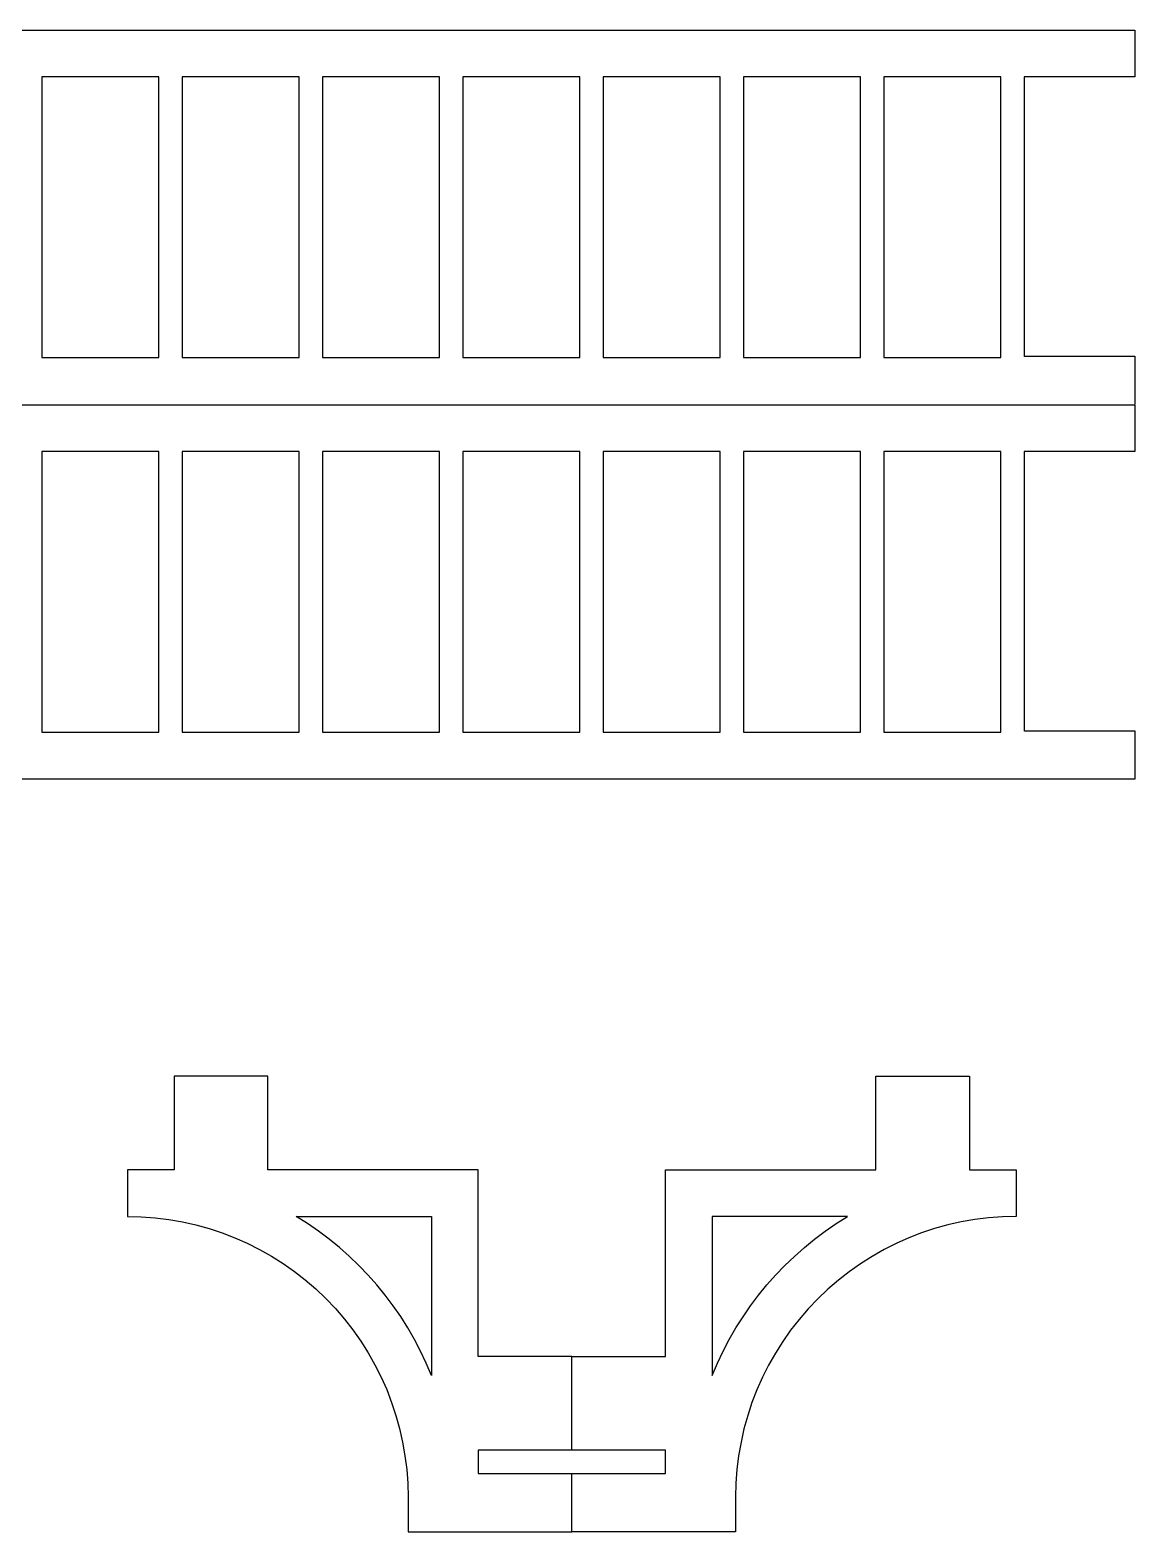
# Model space of a CAD drawing. Header units: millimetres. Extents: x 132 to 771, y 404 to 944.
# Drawn here: x 330.7 to 378, y 403.5 to 467.8 of the extents above; entities that cross this region are included whole.
import ezdxf

# ---------------------------------------------------------------- set-up
doc = ezdxf.new("R2010")
doc.units = ezdxf.units.MM
doc.header["$MEASUREMENT"] = 0
doc.layers.get('0').update_dxf_attribs({"linetype": 'CONTINUOUS', "true_color": 0xffffff})

msp = doc.modelspace()

# ---------------------------------------------------------------- linework, layer by layer
at = {"color": 7, "linetype": 'Continuous', "true_color": 0xffffff}
for points in [[(327.002, 467.767), (332.227, 467.767), (337.367, 467.767), (339.895, 467.767), (342.387, 467.767), (344.835, 467.767), (347.24, 467.767), (349.592, 467.767), (351.887, 467.767), (354.12, 467.767), (356.287, 467.767), (358.382, 467.767), (360.4, 467.767), (362.335, 467.767), (364.182, 467.767), (365.935, 467.767), (367.592, 467.767), (369.147, 467.767), (370.592, 467.767), (371.925, 467.767), (373.14, 467.767), (374.23, 467.767), (375.192, 467.767), (376.02, 467.767), (376.71, 467.767), (377.255, 467.767), (377.65, 467.767), (377.89, 467.767), (377.952, 467.767), (377.972, 467.767), (377.972, 467.745), (377.972, 467.682), (377.972, 467.582), (377.972, 467.455), (377.972, 467.302), (377.972, 467.135), (377.972, 466.767), (377.972, 466.4), (377.972, 466.232), (377.972, 466.08), (377.972, 465.952), (377.972, 465.852), (377.972, 465.79), (377.972, 465.767), (377.96, 465.767), (377.92, 465.767), (377.855, 465.767), (377.77, 465.767), (377.662, 465.767), (377.535, 465.767), (377.392, 465.767), (377.232, 465.767), (376.875, 465.767), (376.475, 465.767), (376.047, 465.767), (375.605, 465.767), (375.162, 465.767), (374.735, 465.767), (374.335, 465.767), (373.977, 465.767), (373.817, 465.767), (373.675, 465.767), (373.547, 465.767), (373.44, 465.767), (373.355, 465.767), (373.29, 465.767), (373.25, 465.767), (373.237, 465.767), (373.237, 465.76), (373.237, 465.732), (373.237, 465.69), (373.237, 465.632), (373.237, 465.56), (373.237, 465.472), (373.237, 465.255), (373.237, 464.982), (373.237, 464.665), (373.237, 464.302), (373.237, 463.9), (373.237, 463.465), (373.237, 462.997), (373.237, 462.502), (373.237, 461.987), (373.237, 461.455), (373.237, 460.907), (373.237, 459.795), (373.237, 458.68), (373.237, 458.132), (373.237, 457.6), (373.237, 457.082), (373.237, 456.59), (373.237, 456.122), (373.237, 455.685), (373.237, 455.282), (373.237, 454.92), (373.237, 454.6), (373.237, 454.33), (373.237, 454.11), (373.237, 454.022), (373.237, 453.947), (373.237, 453.89), (373.237, 453.847), (373.237, 453.822), (373.237, 453.812), (373.25, 453.822), (373.29, 453.822), (373.355, 453.822), (373.44, 453.822), (373.547, 453.822), (373.675, 453.822), (373.817, 453.822), (373.977, 453.822), (374.335, 453.822), (374.735, 453.822), (375.162, 453.822), (375.605, 453.822), (376.047, 453.822), (376.475, 453.822), (376.875, 453.822), (377.232, 453.822), (377.392, 453.822), (377.535, 453.822), (377.662, 453.822), (377.77, 453.822), (377.855, 453.822), (377.92, 453.822), (377.96, 453.822), (377.972, 453.822), (377.972, 453.8), (377.972, 453.735), (377.972, 453.632), (377.972, 453.502), (377.972, 453.345), (377.972, 453.172), (377.972, 452.795), (377.972, 452.417), (377.972, 452.245), (377.972, 452.087), (377.972, 451.957), (377.972, 451.855), (377.972, 451.79), (377.972, 451.767)], [(336.237, 465.767), (336.222, 465.767), (336.182, 465.767), (336.115, 465.767), (336.022, 465.767), (335.91, 465.767), (335.775, 465.767), (335.625, 465.767), (335.457, 465.767), (335.077, 465.767), (334.655, 465.767), (334.205, 465.767), (333.737, 465.767), (333.27, 465.767), (332.82, 465.767), (332.397, 465.767), (332.02, 465.767), (331.85, 465.767), (331.7, 465.767), (331.565, 465.767), (331.452, 465.767), (331.36, 465.767), (331.292, 465.767), (331.252, 465.767), (331.237, 465.767), (331.237, 465.76), (331.237, 465.732), (331.237, 465.69), (331.237, 465.632), (331.237, 465.56), (331.237, 465.47), (331.237, 465.252), (331.237, 464.98), (331.237, 464.66), (331.237, 464.295), (331.237, 463.892), (331.237, 463.455), (331.237, 462.985), (331.237, 462.487), (331.237, 461.97), (331.237, 461.435), (331.237, 460.887), (331.237, 459.767), (331.237, 458.647), (331.237, 458.1), (331.237, 457.565), (331.237, 457.047), (331.237, 456.55), (331.237, 456.08), (331.237, 455.642), (331.237, 455.24), (331.237, 454.875), (331.237, 454.555), (331.237, 454.282), (331.237, 454.065), (331.237, 453.975), (331.237, 453.902), (331.237, 453.845), (331.237, 453.802), (331.237, 453.775), (331.237, 453.767), (331.252, 453.767), (331.292, 453.767), (331.36, 453.767), (331.452, 453.767), (331.565, 453.767), (331.7, 453.767), (331.85, 453.767), (332.02, 453.767), (332.397, 453.767), (332.82, 453.767), (333.27, 453.767), (333.737, 453.767), (334.205, 453.767), (334.655, 453.767), (335.077, 453.767), (335.457, 453.767), (335.625, 453.767), (335.775, 453.767), (335.91, 453.767), (336.022, 453.767), (336.115, 453.767), (336.182, 453.767), (336.222, 453.767), (336.237, 453.767), (336.237, 453.775), (336.237, 453.802), (336.237, 453.845), (336.237, 453.902), (336.237, 453.975), (336.237, 454.065), (336.237, 454.282), (336.237, 454.555), (336.237, 454.875), (336.237, 455.24), (336.237, 455.642), (336.237, 456.08), (336.237, 456.55), (336.237, 457.047), (336.237, 457.565), (336.237, 458.1), (336.237, 458.647), (336.237, 459.767), (336.237, 460.887), (336.237, 461.435), (336.237, 461.97), (336.237, 462.487), (336.237, 462.985), (336.237, 463.452), (336.237, 463.892), (336.237, 464.295), (336.237, 464.66), (336.237, 464.98), (336.237, 465.252), (336.237, 465.47), (336.237, 465.56), (336.237, 465.632), (336.237, 465.69), (336.237, 465.732), (336.237, 465.757), (336.237, 465.767)], [(342.237, 465.767), (342.222, 465.767), (342.182, 465.767), (342.115, 465.767), (342.022, 465.767), (341.91, 465.767), (341.775, 465.767), (341.625, 465.767), (341.457, 465.767), (341.077, 465.767), (340.655, 465.767), (340.205, 465.767), (339.737, 465.767), (339.27, 465.767), (338.82, 465.767), (338.397, 465.767), (338.02, 465.767), (337.85, 465.767), (337.7, 465.767), (337.565, 465.767), (337.452, 465.767), (337.36, 465.767), (337.292, 465.767), (337.252, 465.767), (337.237, 465.767), (337.237, 465.76), (337.237, 465.732), (337.237, 465.69), (337.237, 465.632), (337.237, 465.56), (337.237, 465.47), (337.237, 465.252), (337.237, 464.98), (337.237, 464.66), (337.237, 464.295), (337.237, 463.892), (337.237, 463.455), (337.237, 462.985), (337.237, 462.487), (337.237, 461.97), (337.237, 461.435), (337.237, 460.887), (337.237, 459.767), (337.237, 458.647), (337.237, 458.1), (337.237, 457.565), (337.237, 457.047), (337.237, 456.55), (337.237, 456.08), (337.237, 455.642), (337.237, 455.24), (337.237, 454.875), (337.237, 454.555), (337.237, 454.282), (337.237, 454.065), (337.237, 453.975), (337.237, 453.902), (337.237, 453.845), (337.237, 453.802), (337.237, 453.775), (337.237, 453.767), (337.252, 453.767), (337.292, 453.767), (337.36, 453.767), (337.452, 453.767), (337.565, 453.767), (337.7, 453.767), (337.85, 453.767), (338.02, 453.767), (338.397, 453.767), (338.82, 453.767), (339.27, 453.767), (339.737, 453.767), (340.205, 453.767), (340.655, 453.767), (341.077, 453.767), (341.457, 453.767), (341.625, 453.767), (341.775, 453.767), (341.91, 453.767), (342.022, 453.767), (342.115, 453.767), (342.182, 453.767), (342.222, 453.767), (342.237, 453.767), (342.237, 453.775), (342.237, 453.802), (342.237, 453.845), (342.237, 453.902), (342.237, 453.975), (342.237, 454.065), (342.237, 454.282), (342.237, 454.555), (342.237, 454.875), (342.237, 455.24), (342.237, 455.642), (342.237, 456.08), (342.237, 456.55), (342.237, 457.047), (342.237, 457.565), (342.237, 458.1), (342.237, 458.647), (342.237, 459.767), (342.237, 460.887), (342.237, 461.435), (342.237, 461.97), (342.237, 462.487), (342.237, 462.985), (342.237, 463.452), (342.237, 463.892), (342.237, 464.295), (342.237, 464.66), (342.237, 464.98), (342.237, 465.252), (342.237, 465.47), (342.237, 465.56), (342.237, 465.632), (342.237, 465.69), (342.237, 465.732), (342.237, 465.757), (342.237, 465.767)], [(348.237, 465.767), (348.222, 465.767), (348.182, 465.767), (348.115, 465.767), (348.022, 465.767), (347.91, 465.767), (347.775, 465.767), (347.625, 465.767), (347.457, 465.767), (347.077, 465.767), (346.655, 465.767), (346.205, 465.767), (345.737, 465.767), (345.27, 465.767), (344.82, 465.767), (344.397, 465.767), (344.02, 465.767), (343.85, 465.767), (343.7, 465.767), (343.565, 465.767), (343.452, 465.767), (343.36, 465.767), (343.292, 465.767), (343.252, 465.767), (343.237, 465.767), (343.237, 465.76), (343.237, 465.732), (343.237, 465.69), (343.237, 465.632), (343.237, 465.56), (343.237, 465.47), (343.237, 465.252), (343.237, 464.98), (343.237, 464.66), (343.237, 464.295), (343.237, 463.892), (343.237, 463.455), (343.237, 462.985), (343.237, 462.487), (343.237, 461.97), (343.237, 461.435), (343.237, 460.887), (343.237, 459.767), (343.237, 458.647), (343.237, 458.1), (343.237, 457.565), (343.237, 457.047), (343.237, 456.55), (343.237, 456.08), (343.237, 455.642), (343.237, 455.24), (343.237, 454.875), (343.237, 454.555), (343.237, 454.282), (343.237, 454.065), (343.237, 453.975), (343.237, 453.902), (343.237, 453.845), (343.237, 453.802), (343.237, 453.775), (343.237, 453.767), (343.252, 453.767), (343.292, 453.767), (343.36, 453.767), (343.452, 453.767), (343.565, 453.767), (343.7, 453.767), (343.85, 453.767), (344.02, 453.767), (344.397, 453.767), (344.82, 453.767), (345.27, 453.767), (345.737, 453.767), (346.205, 453.767), (346.655, 453.767), (347.077, 453.767), (347.457, 453.767), (347.625, 453.767), (347.775, 453.767), (347.91, 453.767), (348.022, 453.767), (348.115, 453.767), (348.182, 453.767), (348.222, 453.767), (348.237, 453.767), (348.237, 453.775), (348.237, 453.802), (348.237, 453.845), (348.237, 453.902), (348.237, 453.975), (348.237, 454.065), (348.237, 454.282), (348.237, 454.555), (348.237, 454.875), (348.237, 455.24), (348.237, 455.642), (348.237, 456.08), (348.237, 456.55), (348.237, 457.047), (348.237, 457.565), (348.237, 458.1), (348.237, 458.647), (348.237, 459.767), (348.237, 460.887), (348.237, 461.435), (348.237, 461.97), (348.237, 462.487), (348.237, 462.985), (348.237, 463.452), (348.237, 463.892), (348.237, 464.295), (348.237, 464.66), (348.237, 464.98), (348.237, 465.252), (348.237, 465.47), (348.237, 465.56), (348.237, 465.632), (348.237, 465.69), (348.237, 465.732), (348.237, 465.757), (348.237, 465.767)], [(354.237, 465.767), (354.222, 465.767), (354.182, 465.767), (354.115, 465.767), (354.022, 465.767), (353.91, 465.767), (353.775, 465.767), (353.625, 465.767), (353.457, 465.767), (353.077, 465.767), (352.655, 465.767), (352.205, 465.767), (351.737, 465.767), (351.27, 465.767), (350.82, 465.767), (350.397, 465.767), (350.02, 465.767), (349.85, 465.767), (349.7, 465.767), (349.565, 465.767), (349.452, 465.767), (349.36, 465.767), (349.292, 465.767), (349.252, 465.767), (349.237, 465.767), (349.237, 465.76), (349.237, 465.732), (349.237, 465.69), (349.237, 465.632), (349.237, 465.56), (349.237, 465.47), (349.237, 465.252), (349.237, 464.98), (349.237, 464.66), (349.237, 464.295), (349.237, 463.892), (349.237, 463.455), (349.237, 462.985), (349.237, 462.487), (349.237, 461.97), (349.237, 461.435), (349.237, 460.887), (349.237, 459.767), (349.237, 458.647), (349.237, 458.1), (349.237, 457.565), (349.237, 457.047), (349.237, 456.55), (349.237, 456.08), (349.237, 455.642), (349.237, 455.24), (349.237, 454.875), (349.237, 454.555), (349.237, 454.282), (349.237, 454.065), (349.237, 453.975), (349.237, 453.902), (349.237, 453.845), (349.237, 453.802), (349.237, 453.775), (349.237, 453.767), (349.252, 453.767), (349.292, 453.767), (349.36, 453.767), (349.452, 453.767), (349.565, 453.767), (349.7, 453.767), (349.85, 453.767), (350.02, 453.767), (350.397, 453.767), (350.82, 453.767), (351.27, 453.767), (351.737, 453.767), (352.205, 453.767), (352.655, 453.767), (353.077, 453.767), (353.457, 453.767), (353.625, 453.767), (353.775, 453.767), (353.91, 453.767), (354.022, 453.767), (354.115, 453.767), (354.182, 453.767), (354.222, 453.767), (354.237, 453.767), (354.237, 453.775), (354.237, 453.802), (354.237, 453.845), (354.237, 453.902), (354.237, 453.975), (354.237, 454.065), (354.237, 454.282), (354.237, 454.555), (354.237, 454.875), (354.237, 455.24), (354.237, 455.642), (354.237, 456.08), (354.237, 456.55), (354.237, 457.047), (354.237, 457.565), (354.237, 458.1), (354.237, 458.647), (354.237, 459.767), (354.237, 460.887), (354.237, 461.435), (354.237, 461.97), (354.237, 462.487), (354.237, 462.985), (354.237, 463.452), (354.237, 463.892), (354.237, 464.295), (354.237, 464.66), (354.237, 464.98), (354.237, 465.252), (354.237, 465.47), (354.237, 465.56), (354.237, 465.632), (354.237, 465.69), (354.237, 465.732), (354.237, 465.757), (354.237, 465.767)], [(360.237, 465.767), (360.222, 465.767), (360.182, 465.767), (360.115, 465.767), (360.022, 465.767), (359.91, 465.767), (359.775, 465.767), (359.625, 465.767), (359.457, 465.767), (359.077, 465.767), (358.655, 465.767), (358.205, 465.767), (357.737, 465.767), (357.27, 465.767), (356.82, 465.767), (356.397, 465.767), (356.02, 465.767), (355.85, 465.767), (355.7, 465.767), (355.565, 465.767), (355.452, 465.767), (355.36, 465.767), (355.292, 465.767), (355.252, 465.767), (355.237, 465.767), (355.237, 465.76), (355.237, 465.732), (355.237, 465.69), (355.237, 465.632), (355.237, 465.56), (355.237, 465.47), (355.237, 465.252), (355.237, 464.98), (355.237, 464.66), (355.237, 464.295), (355.237, 463.892), (355.237, 463.455), (355.237, 462.985), (355.237, 462.487), (355.237, 461.97), (355.237, 461.435), (355.237, 460.887), (355.237, 459.767), (355.237, 458.647), (355.237, 458.1), (355.237, 457.565), (355.237, 457.047), (355.237, 456.55), (355.237, 456.08), (355.237, 455.642), (355.237, 455.24), (355.237, 454.875), (355.237, 454.555), (355.237, 454.282), (355.237, 454.065), (355.237, 453.975), (355.237, 453.902), (355.237, 453.845), (355.237, 453.802), (355.237, 453.775), (355.237, 453.767), (355.252, 453.767), (355.292, 453.767), (355.36, 453.767), (355.452, 453.767), (355.565, 453.767), (355.7, 453.767), (355.85, 453.767), (356.02, 453.767), (356.397, 453.767), (356.82, 453.767), (357.27, 453.767), (357.737, 453.767), (358.205, 453.767), (358.655, 453.767), (359.077, 453.767), (359.457, 453.767), (359.625, 453.767), (359.775, 453.767), (359.91, 453.767), (360.022, 453.767), (360.115, 453.767), (360.182, 453.767), (360.222, 453.767), (360.237, 453.767), (360.237, 453.775), (360.237, 453.802), (360.237, 453.845), (360.237, 453.902), (360.237, 453.975), (360.237, 454.065), (360.237, 454.282), (360.237, 454.555), (360.237, 454.875), (360.237, 455.24), (360.237, 455.642), (360.237, 456.08), (360.237, 456.55), (360.237, 457.047), (360.237, 457.565), (360.237, 458.1), (360.237, 458.647), (360.237, 459.767), (360.237, 460.887), (360.237, 461.435), (360.237, 461.97), (360.237, 462.487), (360.237, 462.985), (360.237, 463.452), (360.237, 463.892), (360.237, 464.295), (360.237, 464.66), (360.237, 464.98), (360.237, 465.252), (360.237, 465.47), (360.237, 465.56), (360.237, 465.632), (360.237, 465.69), (360.237, 465.732), (360.237, 465.757), (360.237, 465.767)], [(366.237, 465.767), (366.222, 465.767), (366.182, 465.767), (366.115, 465.767), (366.022, 465.767), (365.91, 465.767), (365.775, 465.767), (365.625, 465.767), (365.457, 465.767), (365.077, 465.767), (364.655, 465.767), (364.205, 465.767), (363.737, 465.767), (363.27, 465.767), (362.82, 465.767), (362.397, 465.767), (362.02, 465.767), (361.85, 465.767), (361.7, 465.767), (361.565, 465.767), (361.452, 465.767), (361.36, 465.767), (361.292, 465.767), (361.252, 465.767), (361.237, 465.767), (361.237, 465.76), (361.237, 465.732), (361.237, 465.69), (361.237, 465.632), (361.237, 465.56), (361.237, 465.47), (361.237, 465.252), (361.237, 464.98), (361.237, 464.66), (361.237, 464.295), (361.237, 463.892), (361.237, 463.455), (361.237, 462.985), (361.237, 462.487), (361.237, 461.97), (361.237, 461.435), (361.237, 460.887), (361.237, 459.767), (361.237, 458.647), (361.237, 458.1), (361.237, 457.565), (361.237, 457.047), (361.237, 456.55), (361.237, 456.08), (361.237, 455.642), (361.237, 455.24), (361.237, 454.875), (361.237, 454.555), (361.237, 454.282), (361.237, 454.065), (361.237, 453.975), (361.237, 453.902), (361.237, 453.845), (361.237, 453.802), (361.237, 453.775), (361.237, 453.767), (361.252, 453.767), (361.292, 453.767), (361.36, 453.767), (361.452, 453.767), (361.565, 453.767), (361.7, 453.767), (361.85, 453.767), (362.02, 453.767), (362.397, 453.767), (362.82, 453.767), (363.27, 453.767), (363.737, 453.767), (364.205, 453.767), (364.655, 453.767), (365.077, 453.767), (365.457, 453.767), (365.625, 453.767), (365.775, 453.767), (365.91, 453.767), (366.022, 453.767), (366.115, 453.767), (366.182, 453.767), (366.222, 453.767), (366.237, 453.767), (366.237, 453.775), (366.237, 453.802), (366.237, 453.845), (366.237, 453.902), (366.237, 453.975), (366.237, 454.065), (366.237, 454.282), (366.237, 454.555), (366.237, 454.875), (366.237, 455.24), (366.237, 455.642), (366.237, 456.08), (366.237, 456.55), (366.237, 457.047), (366.237, 457.565), (366.237, 458.1), (366.237, 458.647), (366.237, 459.767), (366.237, 460.887), (366.237, 461.435), (366.237, 461.97), (366.237, 462.487), (366.237, 462.985), (366.237, 463.452), (366.237, 463.892), (366.237, 464.295), (366.237, 464.66), (366.237, 464.98), (366.237, 465.252), (366.237, 465.47), (366.237, 465.56), (366.237, 465.632), (366.237, 465.69), (366.237, 465.732), (366.237, 465.757), (366.237, 465.767)], [(372.237, 465.767), (372.222, 465.767), (372.182, 465.767), (372.115, 465.767), (372.022, 465.767), (371.91, 465.767), (371.775, 465.767), (371.625, 465.767), (371.457, 465.767), (371.077, 465.767), (370.655, 465.767), (370.205, 465.767), (369.737, 465.767), (369.27, 465.767), (368.82, 465.767), (368.397, 465.767), (368.02, 465.767), (367.85, 465.767), (367.7, 465.767), (367.565, 465.767), (367.452, 465.767), (367.36, 465.767), (367.292, 465.767), (367.252, 465.767), (367.237, 465.767), (367.237, 465.76), (367.237, 465.732), (367.237, 465.69), (367.237, 465.632), (367.237, 465.56), (367.237, 465.47), (367.237, 465.252), (367.237, 464.98), (367.237, 464.66), (367.237, 464.295), (367.237, 463.892), (367.237, 463.455), (367.237, 462.985), (367.237, 462.487), (367.237, 461.97), (367.237, 461.435), (367.237, 460.887), (367.237, 459.767), (367.237, 458.647), (367.237, 458.1), (367.237, 457.565), (367.237, 457.047), (367.237, 456.55), (367.237, 456.08), (367.237, 455.642), (367.237, 455.24), (367.237, 454.875), (367.237, 454.555), (367.237, 454.282), (367.237, 454.065), (367.237, 453.975), (367.237, 453.902), (367.237, 453.845), (367.237, 453.802), (367.237, 453.775), (367.237, 453.767), (367.252, 453.767), (367.292, 453.767), (367.36, 453.767), (367.452, 453.767), (367.565, 453.767), (367.7, 453.767), (367.85, 453.767), (368.02, 453.767), (368.397, 453.767), (368.82, 453.767), (369.27, 453.767), (369.737, 453.767), (370.205, 453.767), (370.655, 453.767), (371.077, 453.767), (371.457, 453.767), (371.625, 453.767), (371.775, 453.767), (371.91, 453.767), (372.022, 453.767), (372.115, 453.767), (372.182, 453.767), (372.222, 453.767), (372.237, 453.767), (372.237, 453.775), (372.237, 453.802), (372.237, 453.845), (372.237, 453.902), (372.237, 453.975), (372.237, 454.065), (372.237, 454.282), (372.237, 454.555), (372.237, 454.875), (372.237, 455.24), (372.237, 455.642), (372.237, 456.08), (372.237, 456.55), (372.237, 457.047), (372.237, 457.565), (372.237, 458.1), (372.237, 458.647), (372.237, 459.767), (372.237, 460.887), (372.237, 461.435), (372.237, 461.97), (372.237, 462.487), (372.237, 462.985), (372.237, 463.452), (372.237, 463.892), (372.237, 464.295), (372.237, 464.66), (372.237, 464.98), (372.237, 465.252), (372.237, 465.47), (372.237, 465.56), (372.237, 465.632), (372.237, 465.69), (372.237, 465.732), (372.237, 465.757), (372.237, 465.767)], [(327.002, 451.74), (332.227, 451.74), (337.367, 451.74), (339.895, 451.74), (342.387, 451.74), (344.835, 451.74), (347.24, 451.74), (349.592, 451.74), (351.887, 451.74), (354.12, 451.74), (356.287, 451.74), (358.382, 451.74), (360.4, 451.74), (362.335, 451.74), (364.182, 451.74), (365.935, 451.74), (367.592, 451.74), (369.147, 451.74), (370.592, 451.74), (371.925, 451.74), (373.14, 451.74), (374.23, 451.74), (375.192, 451.74), (376.02, 451.74), (376.71, 451.74), (377.255, 451.74), (377.65, 451.74), (377.89, 451.74), (377.952, 451.74), (377.972, 451.74), (377.972, 451.717), (377.972, 451.655), (377.972, 451.555), (377.972, 451.427), (377.972, 451.275), (377.972, 451.107), (377.972, 450.74), (377.972, 450.372), (377.972, 450.205), (377.972, 450.052), (377.972, 449.925), (377.972, 449.825), (377.972, 449.762), (377.972, 449.74), (377.96, 449.74), (377.92, 449.74), (377.855, 449.74), (377.77, 449.74), (377.662, 449.74), (377.535, 449.74), (377.392, 449.74), (377.232, 449.74), (376.875, 449.74), (376.475, 449.74), (376.047, 449.74), (375.605, 449.74), (375.162, 449.74), (374.735, 449.74), (374.335, 449.74), (373.977, 449.74), (373.817, 449.74), (373.675, 449.74), (373.547, 449.74), (373.44, 449.74), (373.355, 449.74), (373.29, 449.74), (373.25, 449.74), (373.237, 449.74), (373.237, 449.732), (373.237, 449.705), (373.237, 449.662), (373.237, 449.605), (373.237, 449.532), (373.237, 449.445), (373.237, 449.227), (373.237, 448.955), (373.237, 448.637), (373.237, 448.275), (373.237, 447.872), (373.237, 447.437), (373.237, 446.97), (373.237, 446.475), (373.237, 445.96), (373.237, 445.427), (373.237, 444.88), (373.237, 443.767), (373.237, 442.652), (373.237, 442.105), (373.237, 441.572), (373.237, 441.055), (373.237, 440.562), (373.237, 440.095), (373.237, 439.657), (373.237, 439.255), (373.237, 438.892), (373.237, 438.572), (373.237, 438.302), (373.237, 438.082), (373.237, 437.995), (373.237, 437.92), (373.237, 437.862), (373.237, 437.82), (373.237, 437.795), (373.237, 437.785), (373.25, 437.795), (373.29, 437.795), (373.355, 437.795), (373.44, 437.795), (373.547, 437.795), (373.675, 437.795), (373.817, 437.795), (373.977, 437.795), (374.335, 437.795), (374.735, 437.795), (375.162, 437.795), (375.605, 437.795), (376.047, 437.795), (376.475, 437.795), (376.875, 437.795), (377.232, 437.795), (377.392, 437.795), (377.535, 437.795), (377.662, 437.795), (377.77, 437.795), (377.855, 437.795), (377.92, 437.795), (377.96, 437.795), (377.972, 437.795), (377.972, 437.772), (377.972, 437.707), (377.972, 437.605), (377.972, 437.475), (377.972, 437.317), (377.972, 437.145), (377.972, 436.767), (377.972, 436.39), (377.972, 436.217), (377.972, 436.06), (377.972, 435.93), (377.972, 435.827), (377.972, 435.762), (377.972, 435.74), (377.952, 435.74), (377.89, 435.74), (377.65, 435.74), (377.255, 435.74), (376.71, 435.74), (376.02, 435.74), (375.192, 435.74), (374.23, 435.74), (373.14, 435.74), (371.925, 435.74), (370.592, 435.74), (369.147, 435.74), (367.592, 435.74), (365.935, 435.74), (364.182, 435.74), (362.335, 435.74), (360.4, 435.74), (358.382, 435.74), (356.287, 435.74), (354.12, 435.74), (351.887, 435.74), (349.592, 435.74), (347.24, 435.74), (344.835, 435.74), (342.387, 435.74), (339.895, 435.74), (337.367, 435.74), (332.227, 435.74), (327.002, 435.74)], [(336.237, 449.74), (336.222, 449.74), (336.182, 449.74), (336.115, 449.74), (336.022, 449.74), (335.91, 449.74), (335.775, 449.74), (335.625, 449.74), (335.457, 449.74), (335.077, 449.74), (334.655, 449.74), (334.205, 449.74), (333.737, 449.74), (333.27, 449.74), (332.82, 449.74), (332.397, 449.74), (332.02, 449.74), (331.85, 449.74), (331.7, 449.74), (331.565, 449.74), (331.452, 449.74), (331.36, 449.74), (331.292, 449.74), (331.252, 449.74), (331.237, 449.74), (331.237, 449.732), (331.237, 449.705), (331.237, 449.662), (331.237, 449.605), (331.237, 449.532), (331.237, 449.442), (331.237, 449.225), (331.237, 448.952), (331.237, 448.632), (331.237, 448.267), (331.237, 447.865), (331.237, 447.427), (331.237, 446.957), (331.237, 446.46), (331.237, 445.942), (331.237, 445.407), (331.237, 444.86), (331.237, 443.74), (331.237, 442.62), (331.237, 442.072), (331.237, 441.537), (331.237, 441.02), (331.237, 440.522), (331.237, 440.052), (331.237, 439.615), (331.237, 439.212), (331.237, 438.847), (331.237, 438.527), (331.237, 438.255), (331.237, 438.037), (331.237, 437.947), (331.237, 437.875), (331.237, 437.817), (331.237, 437.775), (331.237, 437.747), (331.237, 437.74), (331.252, 437.74), (331.292, 437.74), (331.36, 437.74), (331.452, 437.74), (331.565, 437.74), (331.7, 437.74), (331.85, 437.74), (332.02, 437.74), (332.397, 437.74), (332.82, 437.74), (333.27, 437.74), (333.737, 437.74), (334.205, 437.74), (334.655, 437.74), (335.077, 437.74), (335.457, 437.74), (335.625, 437.74), (335.775, 437.74), (335.91, 437.74), (336.022, 437.74), (336.115, 437.74), (336.182, 437.74), (336.222, 437.74), (336.237, 437.74), (336.237, 437.747), (336.237, 437.775), (336.237, 437.817), (336.237, 437.875), (336.237, 437.947), (336.237, 438.037), (336.237, 438.255), (336.237, 438.527), (336.237, 438.847), (336.237, 439.212), (336.237, 439.615), (336.237, 440.052), (336.237, 440.522), (336.237, 441.02), (336.237, 441.537), (336.237, 442.072), (336.237, 442.62), (336.237, 443.74), (336.237, 444.86), (336.237, 445.407), (336.237, 445.942), (336.237, 446.46), (336.237, 446.957), (336.237, 447.425), (336.237, 447.865), (336.237, 448.267), (336.237, 448.632), (336.237, 448.952), (336.237, 449.225), (336.237, 449.442), (336.237, 449.532), (336.237, 449.605), (336.237, 449.662), (336.237, 449.705), (336.237, 449.73), (336.237, 449.74)], [(342.237, 449.74), (342.222, 449.74), (342.182, 449.74), (342.115, 449.74), (342.022, 449.74), (341.91, 449.74), (341.775, 449.74), (341.625, 449.74), (341.457, 449.74), (341.077, 449.74), (340.655, 449.74), (340.205, 449.74), (339.737, 449.74), (339.27, 449.74), (338.82, 449.74), (338.397, 449.74), (338.02, 449.74), (337.85, 449.74), (337.7, 449.74), (337.565, 449.74), (337.452, 449.74), (337.36, 449.74), (337.292, 449.74), (337.252, 449.74), (337.237, 449.74), (337.237, 449.732), (337.237, 449.705), (337.237, 449.662), (337.237, 449.605), (337.237, 449.532), (337.237, 449.442), (337.237, 449.225), (337.237, 448.952), (337.237, 448.632), (337.237, 448.267), (337.237, 447.865), (337.237, 447.427), (337.237, 446.957), (337.237, 446.46), (337.237, 445.942), (337.237, 445.407), (337.237, 444.86), (337.237, 443.74), (337.237, 442.62), (337.237, 442.072), (337.237, 441.537), (337.237, 441.02), (337.237, 440.522), (337.237, 440.052), (337.237, 439.615), (337.237, 439.212), (337.237, 438.847), (337.237, 438.527), (337.237, 438.255), (337.237, 438.037), (337.237, 437.947), (337.237, 437.875), (337.237, 437.817), (337.237, 437.775), (337.237, 437.747), (337.237, 437.74), (337.252, 437.74), (337.292, 437.74), (337.36, 437.74), (337.452, 437.74), (337.565, 437.74), (337.7, 437.74), (337.85, 437.74), (338.02, 437.74), (338.397, 437.74), (338.82, 437.74), (339.27, 437.74), (339.737, 437.74), (340.205, 437.74), (340.655, 437.74), (341.077, 437.74), (341.457, 437.74), (341.625, 437.74), (341.775, 437.74), (341.91, 437.74), (342.022, 437.74), (342.115, 437.74), (342.182, 437.74), (342.222, 437.74), (342.237, 437.74), (342.237, 437.747), (342.237, 437.775), (342.237, 437.817), (342.237, 437.875), (342.237, 437.947), (342.237, 438.037), (342.237, 438.255), (342.237, 438.527), (342.237, 438.847), (342.237, 439.212), (342.237, 439.615), (342.237, 440.052), (342.237, 440.522), (342.237, 441.02), (342.237, 441.537), (342.237, 442.072), (342.237, 442.62), (342.237, 443.74), (342.237, 444.86), (342.237, 445.407), (342.237, 445.942), (342.237, 446.46), (342.237, 446.957), (342.237, 447.425), (342.237, 447.865), (342.237, 448.267), (342.237, 448.632), (342.237, 448.952), (342.237, 449.225), (342.237, 449.442), (342.237, 449.532), (342.237, 449.605), (342.237, 449.662), (342.237, 449.705), (342.237, 449.73), (342.237, 449.74)], [(348.237, 449.74), (348.222, 449.74), (348.182, 449.74), (348.115, 449.74), (348.022, 449.74), (347.91, 449.74), (347.775, 449.74), (347.625, 449.74), (347.457, 449.74), (347.077, 449.74), (346.655, 449.74), (346.205, 449.74), (345.737, 449.74), (345.27, 449.74), (344.82, 449.74), (344.397, 449.74), (344.02, 449.74), (343.85, 449.74), (343.7, 449.74), (343.565, 449.74), (343.452, 449.74), (343.36, 449.74), (343.292, 449.74), (343.252, 449.74), (343.237, 449.74), (343.237, 449.732), (343.237, 449.705), (343.237, 449.662), (343.237, 449.605), (343.237, 449.532), (343.237, 449.442), (343.237, 449.225), (343.237, 448.952), (343.237, 448.632), (343.237, 448.267), (343.237, 447.865), (343.237, 447.427), (343.237, 446.957), (343.237, 446.46), (343.237, 445.942), (343.237, 445.407), (343.237, 444.86), (343.237, 443.74), (343.237, 442.62), (343.237, 442.072), (343.237, 441.537), (343.237, 441.02), (343.237, 440.522), (343.237, 440.052), (343.237, 439.615), (343.237, 439.212), (343.237, 438.847), (343.237, 438.527), (343.237, 438.255), (343.237, 438.037), (343.237, 437.947), (343.237, 437.875), (343.237, 437.817), (343.237, 437.775), (343.237, 437.747), (343.237, 437.74), (343.252, 437.74), (343.292, 437.74), (343.36, 437.74), (343.452, 437.74), (343.565, 437.74), (343.7, 437.74), (343.85, 437.74), (344.02, 437.74), (344.397, 437.74), (344.82, 437.74), (345.27, 437.74), (345.737, 437.74), (346.205, 437.74), (346.655, 437.74), (347.077, 437.74), (347.457, 437.74), (347.625, 437.74), (347.775, 437.74), (347.91, 437.74), (348.022, 437.74), (348.115, 437.74), (348.182, 437.74), (348.222, 437.74), (348.237, 437.74), (348.237, 437.747), (348.237, 437.775), (348.237, 437.817), (348.237, 437.875), (348.237, 437.947), (348.237, 438.037), (348.237, 438.255), (348.237, 438.527), (348.237, 438.847), (348.237, 439.212), (348.237, 439.615), (348.237, 440.052), (348.237, 440.522), (348.237, 441.02), (348.237, 441.537), (348.237, 442.072), (348.237, 442.62), (348.237, 443.74), (348.237, 444.86), (348.237, 445.407), (348.237, 445.942), (348.237, 446.46), (348.237, 446.957), (348.237, 447.425), (348.237, 447.865), (348.237, 448.267), (348.237, 448.632), (348.237, 448.952), (348.237, 449.225), (348.237, 449.442), (348.237, 449.532), (348.237, 449.605), (348.237, 449.662), (348.237, 449.705), (348.237, 449.73), (348.237, 449.74)], [(354.237, 449.74), (354.222, 449.74), (354.182, 449.74), (354.115, 449.74), (354.022, 449.74), (353.91, 449.74), (353.775, 449.74), (353.625, 449.74), (353.457, 449.74), (353.077, 449.74), (352.655, 449.74), (352.205, 449.74), (351.737, 449.74), (351.27, 449.74), (350.82, 449.74), (350.397, 449.74), (350.02, 449.74), (349.85, 449.74), (349.7, 449.74), (349.565, 449.74), (349.452, 449.74), (349.36, 449.74), (349.292, 449.74), (349.252, 449.74), (349.237, 449.74), (349.237, 449.732), (349.237, 449.705), (349.237, 449.662), (349.237, 449.605), (349.237, 449.532), (349.237, 449.442), (349.237, 449.225), (349.237, 448.952), (349.237, 448.632), (349.237, 448.267), (349.237, 447.865), (349.237, 447.427), (349.237, 446.957), (349.237, 446.46), (349.237, 445.942), (349.237, 445.407), (349.237, 444.86), (349.237, 443.74), (349.237, 442.62), (349.237, 442.072), (349.237, 441.537), (349.237, 441.02), (349.237, 440.522), (349.237, 440.052), (349.237, 439.615), (349.237, 439.212), (349.237, 438.847), (349.237, 438.527), (349.237, 438.255), (349.237, 438.037), (349.237, 437.947), (349.237, 437.875), (349.237, 437.817), (349.237, 437.775), (349.237, 437.747), (349.237, 437.74), (349.252, 437.74), (349.292, 437.74), (349.36, 437.74), (349.452, 437.74), (349.565, 437.74), (349.7, 437.74), (349.85, 437.74), (350.02, 437.74), (350.397, 437.74), (350.82, 437.74), (351.27, 437.74), (351.737, 437.74), (352.205, 437.74), (352.655, 437.74), (353.077, 437.74), (353.457, 437.74), (353.625, 437.74), (353.775, 437.74), (353.91, 437.74), (354.022, 437.74), (354.115, 437.74), (354.182, 437.74), (354.222, 437.74), (354.237, 437.74), (354.237, 437.747), (354.237, 437.775), (354.237, 437.817), (354.237, 437.875), (354.237, 437.947), (354.237, 438.037), (354.237, 438.255), (354.237, 438.527), (354.237, 438.847), (354.237, 439.212), (354.237, 439.615), (354.237, 440.052), (354.237, 440.522), (354.237, 441.02), (354.237, 441.537), (354.237, 442.072), (354.237, 442.62), (354.237, 443.74), (354.237, 444.86), (354.237, 445.407), (354.237, 445.942), (354.237, 446.46), (354.237, 446.957), (354.237, 447.425), (354.237, 447.865), (354.237, 448.267), (354.237, 448.632), (354.237, 448.952), (354.237, 449.225), (354.237, 449.442), (354.237, 449.532), (354.237, 449.605), (354.237, 449.662), (354.237, 449.705), (354.237, 449.73), (354.237, 449.74)], [(360.237, 449.74), (360.222, 449.74), (360.182, 449.74), (360.115, 449.74), (360.022, 449.74), (359.91, 449.74), (359.775, 449.74), (359.625, 449.74), (359.457, 449.74), (359.077, 449.74), (358.655, 449.74), (358.205, 449.74), (357.737, 449.74), (357.27, 449.74), (356.82, 449.74), (356.397, 449.74), (356.02, 449.74), (355.85, 449.74), (355.7, 449.74), (355.565, 449.74), (355.452, 449.74), (355.36, 449.74), (355.292, 449.74), (355.252, 449.74), (355.237, 449.74), (355.237, 449.732), (355.237, 449.705), (355.237, 449.662), (355.237, 449.605), (355.237, 449.532), (355.237, 449.442), (355.237, 449.225), (355.237, 448.952), (355.237, 448.632), (355.237, 448.267), (355.237, 447.865), (355.237, 447.427), (355.237, 446.957), (355.237, 446.46), (355.237, 445.942), (355.237, 445.407), (355.237, 444.86), (355.237, 443.74), (355.237, 442.62), (355.237, 442.072), (355.237, 441.537), (355.237, 441.02), (355.237, 440.522), (355.237, 440.052), (355.237, 439.615), (355.237, 439.212), (355.237, 438.847), (355.237, 438.527), (355.237, 438.255), (355.237, 438.037), (355.237, 437.947), (355.237, 437.875), (355.237, 437.817), (355.237, 437.775), (355.237, 437.747), (355.237, 437.74), (355.252, 437.74), (355.292, 437.74), (355.36, 437.74), (355.452, 437.74), (355.565, 437.74), (355.7, 437.74), (355.85, 437.74), (356.02, 437.74), (356.397, 437.74), (356.82, 437.74), (357.27, 437.74), (357.737, 437.74), (358.205, 437.74), (358.655, 437.74), (359.077, 437.74), (359.457, 437.74), (359.625, 437.74), (359.775, 437.74), (359.91, 437.74), (360.022, 437.74), (360.115, 437.74), (360.182, 437.74), (360.222, 437.74), (360.237, 437.74), (360.237, 437.747), (360.237, 437.775), (360.237, 437.817), (360.237, 437.875), (360.237, 437.947), (360.237, 438.037), (360.237, 438.255), (360.237, 438.527), (360.237, 438.847), (360.237, 439.212), (360.237, 439.615), (360.237, 440.052), (360.237, 440.522), (360.237, 441.02), (360.237, 441.537), (360.237, 442.072), (360.237, 442.62), (360.237, 443.74), (360.237, 444.86), (360.237, 445.407), (360.237, 445.942), (360.237, 446.46), (360.237, 446.957), (360.237, 447.425), (360.237, 447.865), (360.237, 448.267), (360.237, 448.632), (360.237, 448.952), (360.237, 449.225), (360.237, 449.442), (360.237, 449.532), (360.237, 449.605), (360.237, 449.662), (360.237, 449.705), (360.237, 449.73), (360.237, 449.74)], [(366.237, 449.74), (366.222, 449.74), (366.182, 449.74), (366.115, 449.74), (366.022, 449.74), (365.91, 449.74), (365.775, 449.74), (365.625, 449.74), (365.457, 449.74), (365.077, 449.74), (364.655, 449.74), (364.205, 449.74), (363.737, 449.74), (363.27, 449.74), (362.82, 449.74), (362.397, 449.74), (362.02, 449.74), (361.85, 449.74), (361.7, 449.74), (361.565, 449.74), (361.452, 449.74), (361.36, 449.74), (361.292, 449.74), (361.252, 449.74), (361.237, 449.74), (361.237, 449.732), (361.237, 449.705), (361.237, 449.662), (361.237, 449.605), (361.237, 449.532), (361.237, 449.442), (361.237, 449.225), (361.237, 448.952), (361.237, 448.632), (361.237, 448.267), (361.237, 447.865), (361.237, 447.427), (361.237, 446.957), (361.237, 446.46), (361.237, 445.942), (361.237, 445.407), (361.237, 444.86), (361.237, 443.74), (361.237, 442.62), (361.237, 442.072), (361.237, 441.537), (361.237, 441.02), (361.237, 440.522), (361.237, 440.052), (361.237, 439.615), (361.237, 439.212), (361.237, 438.847), (361.237, 438.527), (361.237, 438.255), (361.237, 438.037), (361.237, 437.947), (361.237, 437.875), (361.237, 437.817), (361.237, 437.775), (361.237, 437.747), (361.237, 437.74), (361.252, 437.74), (361.292, 437.74), (361.36, 437.74), (361.452, 437.74), (361.565, 437.74), (361.7, 437.74), (361.85, 437.74), (362.02, 437.74), (362.397, 437.74), (362.82, 437.74), (363.27, 437.74), (363.737, 437.74), (364.205, 437.74), (364.655, 437.74), (365.077, 437.74), (365.457, 437.74), (365.625, 437.74), (365.775, 437.74), (365.91, 437.74), (366.022, 437.74), (366.115, 437.74), (366.182, 437.74), (366.222, 437.74), (366.237, 437.74), (366.237, 437.747), (366.237, 437.775), (366.237, 437.817), (366.237, 437.875), (366.237, 437.947), (366.237, 438.037), (366.237, 438.255), (366.237, 438.527), (366.237, 438.847), (366.237, 439.212), (366.237, 439.615), (366.237, 440.052), (366.237, 440.522), (366.237, 441.02), (366.237, 441.537), (366.237, 442.072), (366.237, 442.62), (366.237, 443.74), (366.237, 444.86), (366.237, 445.407), (366.237, 445.942), (366.237, 446.46), (366.237, 446.957), (366.237, 447.425), (366.237, 447.865), (366.237, 448.267), (366.237, 448.632), (366.237, 448.952), (366.237, 449.225), (366.237, 449.442), (366.237, 449.532), (366.237, 449.605), (366.237, 449.662), (366.237, 449.705), (366.237, 449.73), (366.237, 449.74)], [(372.237, 449.74), (372.222, 449.74), (372.182, 449.74), (372.115, 449.74), (372.022, 449.74), (371.91, 449.74), (371.775, 449.74), (371.625, 449.74), (371.457, 449.74), (371.077, 449.74), (370.655, 449.74), (370.205, 449.74), (369.737, 449.74), (369.27, 449.74), (368.82, 449.74), (368.397, 449.74), (368.02, 449.74), (367.85, 449.74), (367.7, 449.74), (367.565, 449.74), (367.452, 449.74), (367.36, 449.74), (367.292, 449.74), (367.252, 449.74), (367.237, 449.74), (367.237, 449.732), (367.237, 449.705), (367.237, 449.662), (367.237, 449.605), (367.237, 449.532), (367.237, 449.442), (367.237, 449.225), (367.237, 448.952), (367.237, 448.632), (367.237, 448.267), (367.237, 447.865), (367.237, 447.427), (367.237, 446.957), (367.237, 446.46), (367.237, 445.942), (367.237, 445.407), (367.237, 444.86), (367.237, 443.74), (367.237, 442.62), (367.237, 442.072), (367.237, 441.537), (367.237, 441.02), (367.237, 440.522), (367.237, 440.052), (367.237, 439.615), (367.237, 439.212), (367.237, 438.847), (367.237, 438.527), (367.237, 438.255), (367.237, 438.037), (367.237, 437.947), (367.237, 437.875), (367.237, 437.817), (367.237, 437.775), (367.237, 437.747), (367.237, 437.74), (367.252, 437.74), (367.292, 437.74), (367.36, 437.74), (367.452, 437.74), (367.565, 437.74), (367.7, 437.74), (367.85, 437.74), (368.02, 437.74), (368.397, 437.74), (368.82, 437.74), (369.27, 437.74), (369.737, 437.74), (370.205, 437.74), (370.655, 437.74), (371.077, 437.74), (371.457, 437.74), (371.625, 437.74), (371.775, 437.74), (371.91, 437.74), (372.022, 437.74), (372.115, 437.74), (372.182, 437.74), (372.222, 437.74), (372.237, 437.74), (372.237, 437.747), (372.237, 437.775), (372.237, 437.817), (372.237, 437.875), (372.237, 437.947), (372.237, 438.037), (372.237, 438.255), (372.237, 438.527), (372.237, 438.847), (372.237, 439.212), (372.237, 439.615), (372.237, 440.052), (372.237, 440.522), (372.237, 441.02), (372.237, 441.537), (372.237, 442.072), (372.237, 442.62), (372.237, 443.74), (372.237, 444.86), (372.237, 445.407), (372.237, 445.942), (372.237, 446.46), (372.237, 446.957), (372.237, 447.425), (372.237, 447.865), (372.237, 448.267), (372.237, 448.632), (372.237, 448.952), (372.237, 449.225), (372.237, 449.442), (372.237, 449.532), (372.237, 449.605), (372.237, 449.662), (372.237, 449.705), (372.237, 449.73), (372.237, 449.74)], [(353.899, 411.042), (353.887, 411.042), (353.854, 411.042), (353.799, 411.042), (353.727, 411.042), (353.637, 411.042), (353.529, 411.042), (353.274, 411.042), (352.972, 411.042), (352.634, 411.042), (352.272, 411.042), (351.899, 411.042), (351.527, 411.042), (351.164, 411.042), (350.827, 411.042), (350.524, 411.042), (350.269, 411.042), (350.162, 411.042), (350.072, 411.042), (349.999, 411.042), (349.944, 411.042), (349.912, 411.042), (349.899, 411.042), (349.899, 411.064), (349.899, 411.132), (349.899, 411.239), (349.899, 411.384), (349.899, 411.567), (349.899, 411.779), (349.899, 412.022), (349.899, 412.289), (349.899, 412.582), (349.899, 412.894), (349.899, 413.224), (349.899, 413.569), (349.899, 414.292), (349.899, 415.037), (349.899, 415.782), (349.899, 416.504), (349.899, 416.849), (349.899, 417.179), (349.899, 417.492), (349.899, 417.784), (349.899, 418.052), (349.899, 418.294), (349.899, 418.507), (349.899, 418.689), (349.899, 418.834), (349.899, 418.942), (349.899, 419.009), (349.899, 419.032), (349.874, 419.032), (349.799, 419.032), (349.677, 419.032), (349.512, 419.032), (349.309, 419.032), (349.069, 419.032), (348.796, 419.032), (348.494, 419.032), (348.164, 419.032), (347.812, 419.032), (347.439, 419.032), (347.052, 419.032), (346.239, 419.032), (345.399, 419.032), (344.559, 419.032), (343.747, 419.032), (343.359, 419.032), (342.987, 419.032), (342.634, 419.032), (342.307, 419.032), (342.002, 419.032), (341.729, 419.032), (341.489, 419.032), (341.287, 419.032), (341.122, 419.032), (340.999, 419.032), (340.924, 419.032), (340.899, 419.032), (340.899, 419.044), (340.899, 419.077), (340.899, 419.132), (340.899, 419.204), (340.899, 419.294), (340.899, 419.402), (340.899, 419.657), (340.899, 419.959), (340.899, 420.297), (340.899, 420.659), (340.899, 421.032), (340.899, 421.404), (340.899, 421.767), (340.899, 422.104), (340.899, 422.407), (340.899, 422.662), (340.899, 422.769), (340.899, 422.859), (340.899, 422.932), (340.899, 422.987), (340.899, 423.019), (340.899, 423.032), (340.887, 423.032), (340.854, 423.032), (340.799, 423.032), (340.727, 423.032), (340.637, 423.032), (340.529, 423.032), (340.274, 423.032), (339.972, 423.032), (339.634, 423.032), (339.272, 423.032), (338.899, 423.032), (338.527, 423.032), (338.164, 423.032), (337.827, 423.032), (337.524, 423.032), (337.269, 423.032), (337.162, 423.032), (337.072, 423.032), (336.999, 423.032), (336.944, 423.032), (336.912, 423.032), (336.899, 423.032), (336.899, 423.019), (336.899, 422.987), (336.899, 422.932), (336.899, 422.859), (336.899, 422.769), (336.899, 422.662), (336.899, 422.407), (336.899, 422.104), (336.899, 421.767), (336.899, 421.404), (336.899, 421.032), (336.899, 420.659), (336.899, 420.297), (336.899, 419.959), (336.899, 419.657), (336.899, 419.402), (336.899, 419.294), (336.899, 419.204), (336.899, 419.132), (336.899, 419.077), (336.899, 419.044), (336.899, 419.032), (336.877, 419.032), (336.814, 419.032), (336.714, 419.032), (336.587, 419.032), (336.434, 419.032), (336.266, 419.032), (335.899, 419.032), (335.532, 419.032), (335.364, 419.032), (335.212, 419.032), (335.084, 419.032), (334.984, 419.032), (334.921, 419.032), (334.899, 419.032), (334.899, 419.009), (334.899, 418.947), (334.899, 418.847), (334.899, 418.719), (334.899, 418.567), (334.899, 418.399), (334.899, 418.032), (334.899, 417.664), (334.899, 417.497), (334.899, 417.344), (334.899, 417.217), (334.899, 417.117), (334.899, 417.054), (334.899, 417.032), (335.494, 417.017), (336.084, 416.974), (336.671, 416.902), (337.252, 416.802), (337.824, 416.672), (338.389, 416.517), (338.944, 416.332), (339.489, 416.122), (340.024, 415.887), (340.549, 415.624), (341.059, 415.334), (341.554, 415.022), (342.037, 414.684), (342.502, 414.322), (342.952, 413.934), (343.382, 413.524), (343.792, 413.094), (344.179, 412.644), (344.542, 412.179), (344.879, 411.697), (345.194, 411.199), (345.482, 410.689), (345.747, 410.164), (345.984, 409.629), (346.194, 409.082), (346.379, 408.524), (346.534, 407.959), (346.664, 407.384), (346.766, 406.804), (346.839, 406.219), (346.884, 405.627), (346.899, 405.032), (346.899, 405.014), (346.899, 404.967), (346.899, 404.894), (346.899, 404.799), (346.899, 404.687), (346.899, 404.559), (346.899, 404.287), (346.899, 404.014), (346.899, 403.887), (346.899, 403.774), (346.899, 403.679), (346.899, 403.607), (346.899, 403.559), (346.899, 403.542), (346.907, 403.542), (346.932, 403.542), (346.974, 403.542), (347.029, 403.542), (347.177, 403.542), (347.369, 403.542), (347.594, 403.542), (347.849, 403.542), (348.119, 403.542), (348.399, 403.542), (348.679, 403.542), (348.949, 403.542), (349.204, 403.542), (349.432, 403.542), (349.622, 403.542), (349.769, 403.542), (349.824, 403.542), (349.867, 403.542), (349.891, 403.542), (349.899, 403.542), (349.912, 403.542), (349.944, 403.542), (349.999, 403.542), (350.072, 403.542), (350.162, 403.542), (350.269, 403.542), (350.524, 403.542), (350.827, 403.542), (351.164, 403.542), (351.527, 403.542), (351.899, 403.542), (352.272, 403.542), (352.634, 403.542), (352.972, 403.542), (353.274, 403.542), (353.529, 403.542), (353.637, 403.542), (353.727, 403.542), (353.799, 403.542), (353.854, 403.542), (353.887, 403.542), (353.899, 403.542)], [(357.899, 406.042), (357.899, 406.052), (357.899, 406.084), (357.899, 406.134), (357.899, 406.199), (357.899, 406.359), (357.899, 406.542), (357.899, 406.724), (357.899, 406.887), (357.899, 406.949), (357.899, 406.999), (357.899, 407.032), (357.899, 407.042), (357.887, 407.042), (357.854, 407.042), (357.799, 407.042), (357.727, 407.042), (357.637, 407.042), (357.529, 407.042), (357.274, 407.042), (356.972, 407.042), (356.634, 407.042), (356.272, 407.042), (355.899, 407.042), (355.527, 407.042), (355.164, 407.042), (354.827, 407.042), (354.524, 407.042), (354.269, 407.042), (354.162, 407.042), (354.072, 407.042), (353.999, 407.042), (353.944, 407.042), (353.912, 407.042), (353.899, 407.042), (353.899, 407.054), (353.899, 407.087), (353.899, 407.142), (353.899, 407.214), (353.899, 407.304), (353.899, 407.412), (353.899, 407.667), (353.899, 407.969), (353.899, 408.307), (353.899, 408.669), (353.899, 409.042), (353.899, 409.414), (353.899, 409.777), (353.899, 410.114), (353.899, 410.417), (353.899, 410.672), (353.899, 410.779), (353.899, 410.869), (353.899, 410.942), (353.899, 410.997), (353.899, 411.029), (353.899, 411.042), (353.912, 411.042), (353.944, 411.042), (353.999, 411.042), (354.072, 411.042), (354.162, 411.042), (354.269, 411.042), (354.524, 411.042), (354.827, 411.042), (355.164, 411.042), (355.527, 411.042), (355.899, 411.042), (356.272, 411.042), (356.634, 411.042), (356.972, 411.042), (357.274, 411.042), (357.529, 411.042), (357.637, 411.042), (357.727, 411.042), (357.799, 411.042), (357.854, 411.042), (357.887, 411.042), (357.899, 411.042), (357.899, 411.064), (357.899, 411.132), (357.899, 411.239), (357.899, 411.384), (357.899, 411.567), (357.899, 411.779), (357.899, 412.022), (357.899, 412.289), (357.899, 412.582), (357.899, 412.894), (357.899, 413.224), (357.899, 413.569), (357.899, 414.292), (357.899, 415.037), (357.899, 415.782), (357.899, 416.504), (357.899, 416.849), (357.899, 417.179), (357.899, 417.492), (357.899, 417.784), (357.899, 418.052), (357.899, 418.294), (357.899, 418.507), (357.899, 418.689), (357.899, 418.834), (357.899, 418.942), (357.899, 419.009), (357.899, 419.032), (357.924, 419.032), (357.999, 419.032), (358.122, 419.032), (358.287, 419.032), (358.489, 419.032), (358.729, 419.032), (359.002, 419.032), (359.307, 419.032), (359.634, 419.032), (359.987, 419.032), (360.359, 419.032), (360.747, 419.032), (361.559, 419.032), (362.399, 419.032), (363.239, 419.032), (364.052, 419.032), (364.439, 419.032), (364.812, 419.032), (365.164, 419.032), (365.494, 419.032), (365.796, 419.032), (366.069, 419.032), (366.309, 419.032), (366.512, 419.032), (366.677, 419.032), (366.799, 419.032), (366.874, 419.032), (366.899, 419.032), (366.899, 419.044), (366.899, 419.077), (366.899, 419.132), (366.899, 419.204), (366.899, 419.294), (366.899, 419.402), (366.899, 419.657), (366.899, 419.959), (366.899, 420.297), (366.899, 420.659), (366.899, 421.032), (366.899, 421.404), (366.899, 421.767), (366.899, 422.104), (366.899, 422.407), (366.899, 422.662), (366.899, 422.769), (366.899, 422.859), (366.899, 422.932), (366.899, 422.987), (366.899, 423.019), (366.899, 423.032), (366.912, 423.032), (366.944, 423.032), (366.999, 423.032), (367.072, 423.032), (367.162, 423.032), (367.269, 423.032), (367.524, 423.032), (367.827, 423.032), (368.164, 423.032), (368.527, 423.032), (368.899, 423.032), (369.272, 423.032), (369.634, 423.032), (369.972, 423.032), (370.274, 423.032), (370.529, 423.032), (370.637, 423.032), (370.727, 423.032), (370.799, 423.032), (370.854, 423.032), (370.887, 423.032), (370.899, 423.032), (370.899, 423.019), (370.899, 422.987), (370.899, 422.932), (370.899, 422.859), (370.899, 422.769), (370.899, 422.662), (370.899, 422.407), (370.899, 422.104), (370.899, 421.767), (370.899, 421.404), (370.899, 421.032), (370.899, 420.659), (370.899, 420.297), (370.899, 419.959), (370.899, 419.657), (370.899, 419.402), (370.899, 419.294), (370.899, 419.204), (370.899, 419.132), (370.899, 419.077), (370.899, 419.044), (370.899, 419.032), (370.921, 419.032), (370.984, 419.032), (371.084, 419.032), (371.212, 419.032), (371.364, 419.032), (371.532, 419.032), (371.899, 419.032), (372.266, 419.032), (372.434, 419.032), (372.587, 419.032), (372.714, 419.032), (372.814, 419.032), (372.877, 419.032), (372.899, 419.032), (372.899, 419.009), (372.899, 418.947), (372.899, 418.847), (372.899, 418.719), (372.899, 418.567), (372.899, 418.399), (372.899, 418.032), (372.899, 417.664), (372.899, 417.497), (372.899, 417.344), (372.899, 417.217), (372.899, 417.117), (372.899, 417.054), (372.899, 417.032), (372.899, 417.032), (372.304, 417.017), (371.712, 416.972), (371.127, 416.899), (370.546, 416.799), (369.972, 416.669), (369.407, 416.512), (368.852, 416.327), (368.304, 416.117), (367.769, 415.879), (367.247, 415.614), (366.737, 415.324), (366.239, 415.012), (365.757, 414.672), (365.292, 414.309), (364.842, 413.919), (364.412, 413.509), (364.002, 413.077), (363.614, 412.629), (363.252, 412.164), (362.914, 411.682), (362.599, 411.187), (362.312, 410.677), (362.046, 410.154), (361.812, 409.619), (361.599, 409.074), (361.417, 408.519), (361.259, 407.957), (361.132, 407.384), (361.029, 406.804), (360.957, 406.219), (360.914, 405.627), (360.899, 405.032), (360.899, 405.014), (360.899, 404.967), (360.899, 404.894), (360.899, 404.799), (360.899, 404.687), (360.899, 404.559), (360.899, 404.287), (360.899, 404.014), (360.899, 403.887), (360.899, 403.774), (360.899, 403.679), (360.899, 403.607), (360.899, 403.559), (360.899, 403.542), (360.891, 403.542), (360.867, 403.542), (360.824, 403.542), (360.769, 403.542), (360.622, 403.542), (360.432, 403.542), (360.204, 403.542), (359.949, 403.542), (359.679, 403.542), (359.399, 403.542), (359.119, 403.542), (358.849, 403.542), (358.594, 403.542), (358.369, 403.542), (358.177, 403.542), (358.029, 403.542), (357.974, 403.542), (357.932, 403.542), (357.907, 403.542), (357.899, 403.542), (357.887, 403.542), (357.854, 403.542), (357.799, 403.542), (357.727, 403.542), (357.637, 403.542), (357.529, 403.542), (357.274, 403.542), (356.972, 403.542), (356.634, 403.542), (356.272, 403.542), (355.899, 403.542), (355.527, 403.542), (355.164, 403.542), (354.827, 403.542), (354.524, 403.542), (354.269, 403.542), (354.162, 403.542), (354.072, 403.542), (353.999, 403.542), (353.944, 403.542), (353.912, 403.542), (353.899, 403.542), (353.899, 403.569), (353.899, 403.649), (353.899, 403.772), (353.899, 403.932), (353.899, 404.122), (353.899, 404.332), (353.899, 404.792), (353.899, 405.252), (353.899, 405.462), (353.899, 405.652), (353.899, 405.812), (353.899, 405.934), (353.899, 406.014), (353.899, 406.042), (353.912, 406.042), (353.944, 406.042), (353.999, 406.042), (354.072, 406.042), (354.162, 406.042), (354.269, 406.042), (354.524, 406.042), (354.827, 406.042), (355.164, 406.042), (355.527, 406.042), (355.899, 406.042), (356.272, 406.042), (356.634, 406.042), (356.972, 406.042), (357.274, 406.042), (357.529, 406.042), (357.637, 406.042), (357.727, 406.042), (357.799, 406.042), (357.854, 406.042), (357.887, 406.042), (357.899, 406.042)], [(347.899, 410.229), (347.677, 410.757), (347.432, 411.272), (347.169, 411.777), (346.884, 412.269), (346.582, 412.749), (346.259, 413.214), (345.919, 413.667), (345.562, 414.104), (345.187, 414.529), (344.794, 414.937), (344.387, 415.329), (343.962, 415.704), (343.522, 416.062), (343.067, 416.404), (342.597, 416.727), (342.112, 417.032), (342.129, 417.032), (342.177, 417.032), (342.254, 417.032), (342.359, 417.032), (342.492, 417.032), (342.647, 417.032), (342.822, 417.032), (343.016, 417.032), (343.227, 417.032), (343.454, 417.032), (343.942, 417.032), (344.467, 417.032), (345.004, 417.032), (345.544, 417.032), (346.069, 417.032), (346.557, 417.032), (346.784, 417.032), (346.994, 417.032), (347.189, 417.032), (347.364, 417.032), (347.519, 417.032), (347.652, 417.032), (347.757, 417.032), (347.834, 417.032), (347.882, 417.032), (347.899, 417.032), (347.899, 417.012), (347.899, 416.954), (347.899, 416.864), (347.899, 416.739), (347.899, 416.584), (347.899, 416.404), (347.899, 416.197), (347.899, 415.969), (347.899, 415.719), (347.899, 415.454), (347.899, 414.879), (347.899, 414.264), (347.899, 413.629), (347.899, 412.997), (347.899, 412.382), (347.899, 411.807), (347.899, 411.542), (347.899, 411.292), (347.899, 411.064), (347.899, 410.857), (347.899, 410.677), (347.899, 410.522), (347.899, 410.397), (347.899, 410.307), (347.899, 410.249), (347.899, 410.229)], [(359.899, 410.229), (360.122, 410.757), (360.367, 411.272), (360.632, 411.777), (360.914, 412.267), (361.217, 412.747), (361.539, 413.214), (361.879, 413.667), (362.237, 414.104), (362.612, 414.527), (363.004, 414.934), (363.414, 415.327), (363.839, 415.704), (364.279, 416.062), (364.734, 416.404), (365.204, 416.727), (365.689, 417.032), (365.671, 417.032), (365.624, 417.032), (365.546, 417.032), (365.439, 417.032), (365.309, 417.032), (365.154, 417.032), (364.979, 417.032), (364.784, 417.032), (364.572, 417.032), (364.347, 417.032), (363.857, 417.032), (363.334, 417.032), (362.794, 417.032), (362.254, 417.032), (361.732, 417.032), (361.242, 417.032), (361.016, 417.032), (360.804, 417.032), (360.609, 417.032), (360.434, 417.032), (360.279, 417.032), (360.149, 417.032), (360.042, 417.032), (359.964, 417.032), (359.917, 417.032), (359.899, 417.032), (359.899, 417.012), (359.899, 416.954), (359.899, 416.864), (359.899, 416.739), (359.899, 416.584), (359.899, 416.404), (359.899, 416.197), (359.899, 415.969), (359.899, 415.719), (359.899, 415.454), (359.899, 414.879), (359.899, 414.264), (359.899, 413.629), (359.899, 412.997), (359.899, 412.382), (359.899, 411.807), (359.899, 411.542), (359.899, 411.292), (359.899, 411.064), (359.899, 410.857), (359.899, 410.677), (359.899, 410.522), (359.899, 410.397), (359.899, 410.307), (359.899, 410.249), (359.899, 410.229)], [(353.899, 407.042), (353.887, 407.042), (353.854, 407.042), (353.799, 407.042), (353.727, 407.042), (353.637, 407.042), (353.529, 407.042), (353.274, 407.042), (352.972, 407.042), (352.634, 407.042), (352.272, 407.042), (351.899, 407.042), (351.527, 407.042), (351.164, 407.042), (350.827, 407.042), (350.524, 407.042), (350.269, 407.042), (350.162, 407.042), (350.072, 407.042), (349.999, 407.042), (349.944, 407.042), (349.912, 407.042), (349.899, 407.042), (349.899, 407.032), (349.899, 406.999), (349.899, 406.949), (349.899, 406.887), (349.899, 406.724), (349.899, 406.542), (349.899, 406.359), (349.899, 406.199), (349.899, 406.134), (349.899, 406.084), (349.899, 406.052), (349.899, 406.042), (349.912, 406.042), (349.944, 406.042), (349.999, 406.042), (350.072, 406.042), (350.162, 406.042), (350.269, 406.042), (350.524, 406.042), (350.827, 406.042), (351.164, 406.042), (351.527, 406.042), (351.899, 406.042), (352.272, 406.042), (352.634, 406.042), (352.972, 406.042), (353.274, 406.042), (353.529, 406.042), (353.637, 406.042), (353.727, 406.042), (353.799, 406.042), (353.854, 406.042), (353.887, 406.042), (353.899, 406.042)]]:
    msp.add_lwpolyline(points, dxfattribs=at)

doc.saveas('drawing.dxf')
